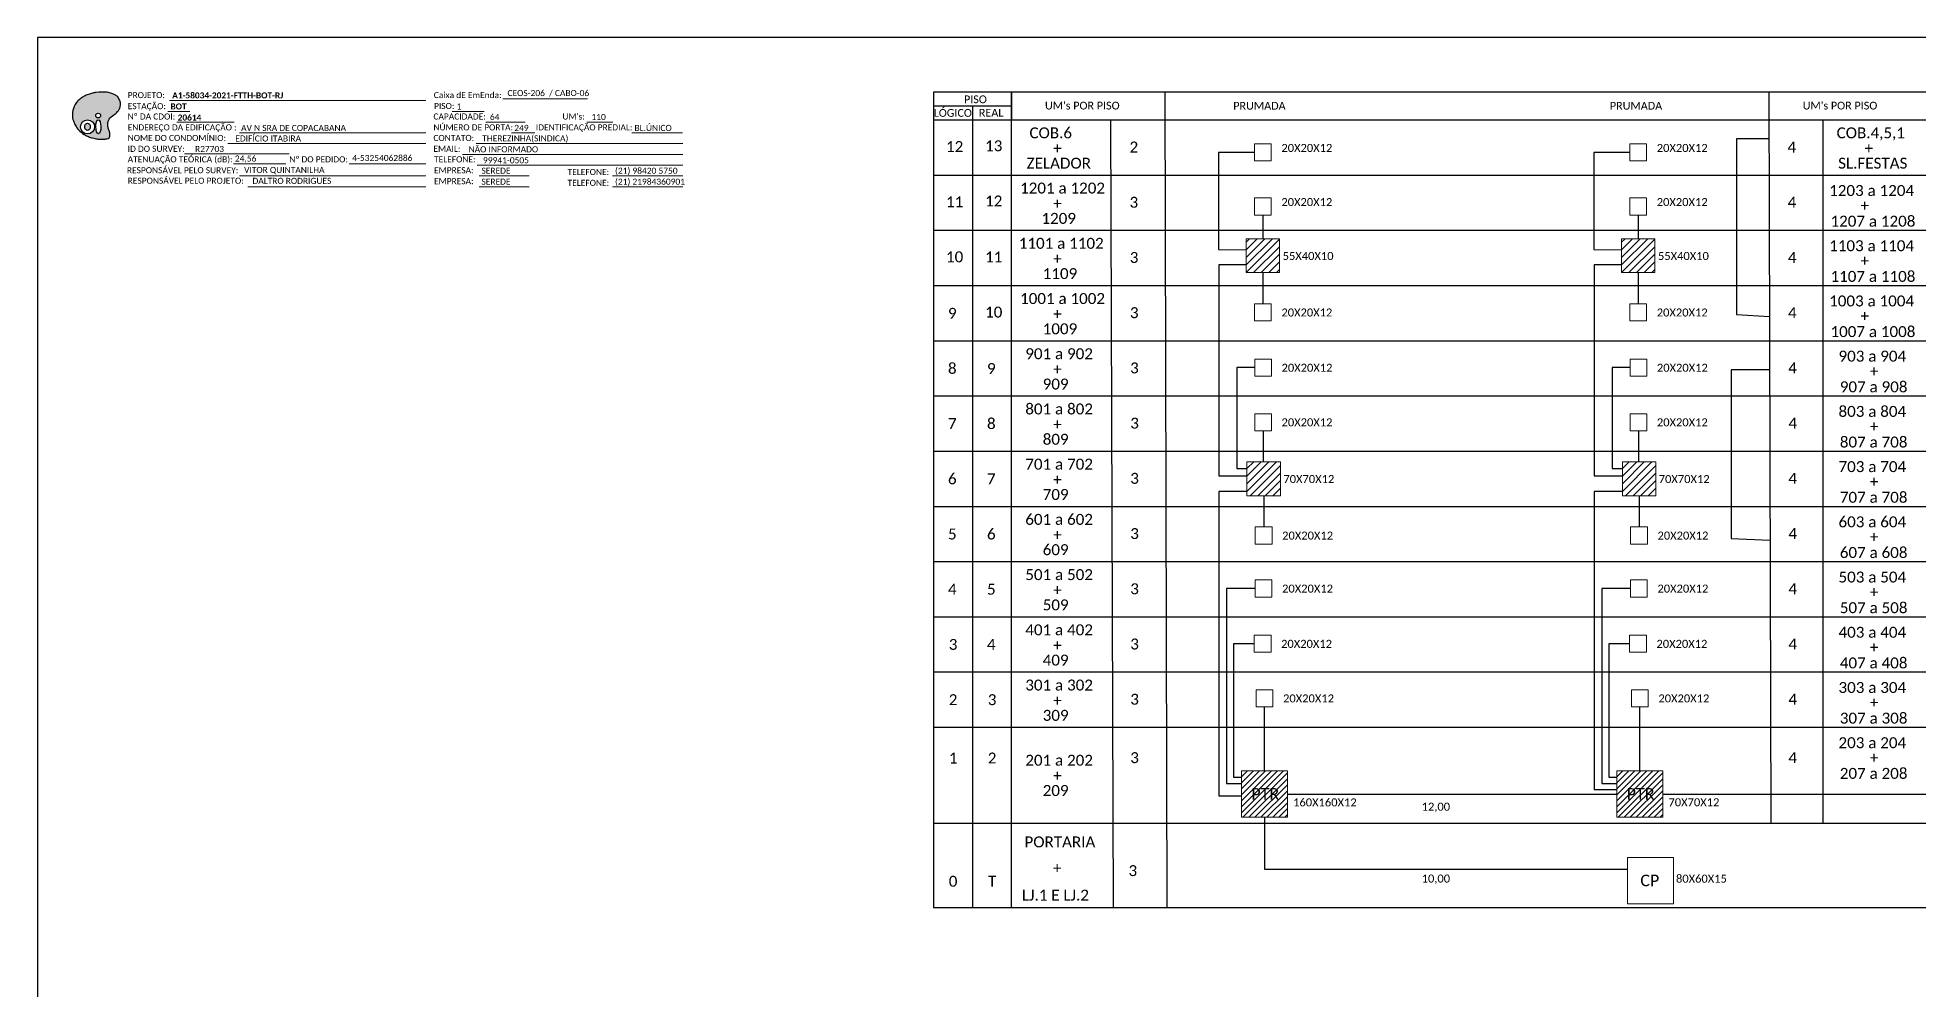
# Model space of a CAD drawing. Header units: metres. Extents: x -1286 to 468, y -500 to 94.
# Drawn here: x -373 to 185, y -188 to 94 of the extents above; entities that cross this region are included whole.
import ezdxf
from ezdxf.enums import TextEntityAlignment as Align

# ---------------------------------------------------------------- set-up
doc = ezdxf.new("R2010")
doc.units = ezdxf.units.M
doc.styles.add('WMF-Calibri0', font='calibri.ttf')
doc.styles.add('WMF-Calibri1', font='calibrib.ttf')

# ---------------------------------------------------------------- blocks, each defined once
blk = doc.blocks.new('OI')
h = blk.add_hatch(color=40)
edge = h.paths.add_edge_path()
edge.add_spline(control_points=[(4.35, -0.67), (3.92, -0.99), (3.26, -1.5), (2.81, -2.59), (2.9, -3.5), (3.06, -4.27), (3.31, -4.85), (3.37, -5.39), (3.4, -5.88), (3.2, -6.4), (2.54, -6.61), (1.65, -6.63), (0.55, -6.67), (-0.56, -6.42), (-1.61, -6.14), (-2.77, -5.61), (-3.92, -4.77), (-4.89, -3.7), (-5.34, -2.65), (-5.6, -1.94), (-5.85, -0.96), (-5.71, 0.47), (-5.1, 2.02), (-4.14, 3.02), (-3.3, 3.61), (-2.37, 4.16), (-1.36, 4.44), (-0.56, 4.7), (0.79, 4.85), (2.24, 4.97), (3.79, 4.57), (4.67, 4.21), (5.44, 3.65), (5.76, 2.99), (6.03, 2.21), (6.01, 1.46), (5.72, 0.64), (5.31, 0.08), (4.88, -0.38), (4.51, -0.55), (4.35, -0.67)], knot_values=[0, 0, 0, 0, 1.60434, 2.417191, 3.427595, 4.282808, 4.776746, 5.304182, 5.888771, 6.258406, 6.858137, 7.79129, 8.986195, 10.124242, 11.187857, 12.242908, 13.953784, 15.414161, 16.515391, 17.349188, 17.675853, 19.552021, 21.515531, 22.568638, 23.63245, 24.621084, 25.782718, 26.745347, 27.142653, 29.870543, 31.004649, 31.921532, 32.709589, 33.801391, 34.042471, 35.192333, 35.971461, 36.628871, 37.254359, 37.836911, 37.836911, 37.836911, 37.836911], degree=3, periodic=0)
h.paths.add_polyline_path([(1.13, -0.87, -1), (-0.04, -0.87, -1)], flags=16)
edge = h.paths.add_edge_path(flags=16)
edge.add_ellipse((0.56, -3.59), major_axis=(-0.02, 1.71), ratio=0.361305, start_angle=0, end_angle=360)
h.paths.add_polyline_path([(-0.36, -3.62, -1), (-3.8, -3.62, -1)], flags=16)
edge = h.paths.add_edge_path(flags=0)
edge.add_ellipse((-2.08, -3.62), major_axis=(0, 0.885), ratio=0.758294, start_angle=0, end_angle=360)
at = {"color": 40}
for centre, radius in [((-2.08, -3.62), 1.72), ((0.54, -0.87), 0.587)]:
    blk.add_circle(centre, radius, dxfattribs=at)
blk.add_ellipse((-2.08, -3.62), major_axis=(0, 0.885), ratio=0.758294, start_param=-3.141592653589792, end_param=3.141592653589792, dxfattribs=at)
blk.add_ellipse((0.56, -3.59), major_axis=(-0.02, 1.71), ratio=0.361305, dxfattribs=at)
at = {"color": 40, "start_tangent": (-0.800898, -0.598801), "end_tangent": (-0.800898, -0.598801)}
blk.add_spline([(4.35, -0.67), (3.2, -1.78), (2.9, -2.54), (2.92, -3.55), (3.12, -4.38), (3.28, -4.85), (3.37, -5.37), (3.35, -5.95), (3.2, -6.29), (2.66, -6.55), (1.73, -6.63), (0.54, -6.62), (-0.58, -6.41), (-1.6, -6.11), (-2.56, -5.67), (-3.95, -4.67), (-4.89, -3.56), (-5.37, -2.56), (-5.64, -1.78), (-5.72, -1.46), (-5.63, 0.42), (-4.84, 2.22), (-4.13, 2.99), (-3.27, 3.62), (-2.4, 4.09), (-1.3, 4.47), (-0.37, 4.72), (0.02, 4.77), (2.75, 4.8), (3.85, 4.53), (4.69, 4.16), (5.31, 3.68), (5.85, 2.73), (5.93, 2.5), (5.94, 1.35), (5.67, 0.62), (5.29, 0.08), (4.84, -0.36), (4.35, -0.67)], degree=3, dxfattribs=at)

msp = doc.modelspace()

# ---------------------------------------------------------------- hatches: boundary and pattern name
h = msp.add_hatch()
h.set_pattern_fill('ANSI31', color=1, scale=10, style=0)
h.set_pattern_definition([(45, (-627.4963, -520.943), (-0.8838835, 0.8838835), [])])
h.paths.add_polyline_path([(-15.88, -136.98), (-2.31, -136.98), (-2.31, -123.22), (-15.88, -123.22)])
h.paths.add_polyline_path([(-13.87, -132.63), (-3.79, -132.63), (-3.79, -127.48), (-13.87, -127.48)], flags=24)
h = msp.add_hatch()
h.set_pattern_fill('ANSI31', color=1, scale=10, style=0)
h.set_pattern_definition([(45, (-516.206, -520.943), (-0.8838835, 0.8838835), [])])
h.paths.add_polyline_path([(95.41, -136.98), (108.98, -136.98), (108.98, -123.22), (95.41, -123.22)])
h.paths.add_polyline_path([(97.42, -132.63), (107.5, -132.63), (107.5, -127.48), (97.42, -127.48)], flags=24)

# ---------------------------------------------------------------- linework, layer by layer
at = {"color": 1, "linetype": 'Continuous'}
for p, q in [((-14.52, 33.54), (-13.5, 34.55)), ((-14.52, 31.29), (-11.26, 34.55)), ((-14.52, 29.05), (-9.01, 34.55)), ((-14.52, 26.8), (-6.77, 34.55)), ((-14.52, 24.56), (-4.61, 34.46)), ((96.77, 33.54), (97.79, 34.55)), ((96.77, 31.29), (100.03, 34.55)), ((96.77, 29.05), (102.28, 34.55)), ((96.77, 26.8), (104.52, 34.55)), ((96.77, 24.56), (106.68, 34.46)), ((-12.32, 24.51), (-4.61, 32.21)), ((-10.07, 24.51), (-4.61, 29.97)), ((98.97, 24.51), (106.68, 32.21)), ((101.22, 24.51), (106.68, 29.97)), ((-7.83, 24.51), (-4.61, 27.72)), ((-5.58, 24.51), (-4.61, 25.48)), ((103.46, 24.51), (106.68, 27.72)), ((105.71, 24.51), (106.68, 25.48)), ((-14.29, -33.59), (-12.29, -31.59)), ((-14.29, -35.84), (-10.05, -31.59)), ((-14.29, -38.08), (-7.8, -31.59)), ((-14.29, -40.33), (-5.55, -31.59)), ((-13.35, -41.63), (-4.39, -32.67)), ((97, -33.59), (99, -31.59)), ((97, -35.84), (101.25, -31.59)), ((97, -38.08), (103.49, -31.59)), ((97, -40.33), (105.74, -31.59)), ((97.94, -41.63), (106.9, -32.67)), ((-11.11, -41.63), (-4.39, -34.91)), ((-8.86, -41.63), (-4.39, -37.16)), ((100.18, -41.63), (106.9, -34.91)), ((102.43, -41.63), (106.9, -37.16)), ((-6.62, -41.63), (-4.39, -39.4)), ((104.67, -41.63), (106.9, -39.4))]:
    msp.add_line(p, q, dxfattribs=at)
msp.add_lwpolyline([(-372.87, -499.81), (468.13, -499.81), (468.13, 94.19), (-372.87, 94.19)], close=True)
at = {"color": 7, "lineweight": 0}
for points in [[(-333.76, 75.52), (-257.79, 75.52)], [(-234.95, 76.01), (-209.81, 76.01)], [(-334.27, 72.24), (-327.72, 72.24)], [(-331.61, 69.17), (-314.64, 69.17)], [(-249.99, 72.28), (-240.51, 72.28)], [(-239.94, 69.17), (-228.32, 69.17)], [(-210, 69.17), (-202.33, 69.17)], [(-316.45, 62.82), (-257.79, 62.82)], [(-313.04, 65.93), (-257.79, 65.93)], [(-242.83, 62.82), (-181.6, 62.82)], [(-232.36, 65.93), (-225.41, 65.93)], [(-196.66, 65.93), (-181.63, 65.93)], [(-329.29, 59.75), (-298.25, 59.75)], [(-314.76, 56.79), (-299.25, 56.79)], [(-280.53, 56.79), (-257.76, 56.79)], [(-246.87, 59.58), (-181.6, 59.58)], [(-242.58, 56.34), (-181.6, 56.34)], [(-313.04, 53.23), (-257.79, 53.23)], [(-241.97, 53.23), (-227.17, 53.23)], [(-202.37, 53.23), (-181.6, 53.23)], [(-310.55, 49.99), (-257.79, 49.99)], [(-241.97, 49.99), (-227.17, 49.99)], [(-202.37, 49.99), (-181.6, 49.99)]]:
    msp.add_lwpolyline(points, dxfattribs=at)
for points in [[(-107.22, 78.05), (-107.22, 69.82)], [(-95.64, 73.94), (-95.64, 69.82)], [(-84.07, 69.82), (-84.07, 78.05)], [(-84.07, 78.05), (-84.07, 69.82)], [(-107.22, 69.82), (325.9, 69.82)], [(-107.22, 69.82), (-107.22, -163.7), (325.9, -163.7)], [(-107.22, 69.82), (367.49, 69.82)], [(-95.64, 69.82), (-95.64, -163.7)], [(-84.07, -163.7), (-84.07, 69.82)], [(156.55, -138.68), (156.55, 69.82)], [(-107.22, 53.45), (367.49, 53.45)], [(-107.22, 37.08), (325.9, 37.08)], [(-107.22, 20.71), (325.9, 20.71)], [(-107.22, 4.34), (325.9, 4.34)], [(-107.22, -12.04), (325.9, -12.04)], [(-107.22, -28.41), (325.9, -28.41)], [(-107.22, -44.78), (325.9, -44.78)], [(-107.22, -61.15), (325.9, -61.15)], [(-107.22, -77.52), (325.9, -77.52)], [(-107.22, -93.89), (325.9, -93.89)], [(-107.22, -110.27), (325.9, -110.27)], [(-107.22, -138.68), (325.9, -138.68)]]:
    msp.add_lwpolyline(points)
at = {"color": 0}
for points in [[(325.9, 78.05), (-107.22, 78.05)], [(-107.22, 73.94), (-84.07, 73.94)]]:
    msp.add_lwpolyline(points, dxfattribs=at)
at = {"color": 7}
for points in [[(-38.69, 78.05), (-38.1, -163.7)], [(140.39, 78.05), (141.03, -138.68)], [(-54.72, 69.82), (-54, -163.7)]]:
    msp.add_lwpolyline(points, dxfattribs=at)
at = {"lineweight": 0}
for points in [[(-7.08, 62.7), (-12.05, 62.7), (-12.05, 57.63), (-7.08, 57.63)], [(104.21, 62.7), (99.24, 62.7), (99.24, 57.63), (104.21, 57.63)], [(-7.09, 46.65), (-12.05, 46.65), (-12.05, 41.58), (-7.09, 41.58)], [(104.2, 46.65), (99.24, 46.65), (99.24, 41.58), (104.2, 41.58)], [(-7.08, 15.26), (-12.05, 15.26), (-12.05, 10.19), (-7.08, 10.19)], [(104.21, 15.26), (99.24, 15.26), (99.24, 10.19), (104.21, 10.19)], [(-7.04, -1.12), (-12.01, -1.12), (-12.01, -6.19), (-7.04, -6.19)], [(104.25, -1.12), (99.28, -1.12), (99.28, -6.19), (104.25, -6.19)], [(-7.04, -17.3), (-12.01, -17.3), (-12.01, -22.37), (-7.04, -22.37)], [(104.25, -17.3), (99.28, -17.3), (99.28, -22.37), (104.25, -22.37)], [(-6.87, -50.88), (-11.83, -50.88), (-11.83, -55.95), (-6.87, -55.95)], [(104.42, -50.88), (99.46, -50.88), (99.46, -55.95), (104.42, -55.95)], [(-6.88, -66.6), (-11.85, -66.6), (-11.85, -71.67), (-6.88, -71.67)], [(104.41, -66.6), (99.44, -66.6), (99.44, -71.67), (104.41, -71.67)], [(-7.17, -82.98), (-12.13, -82.98), (-12.13, -88.05), (-7.17, -88.05)], [(104.12, -82.98), (99.16, -82.98), (99.16, -88.05), (104.12, -88.05)], [(-6.59, -99.16), (-11.56, -99.16), (-11.56, -104.23), (-6.59, -104.23)], [(104.7, -99.16), (99.73, -99.16), (99.73, -104.23), (104.7, -104.23)]]:
    msp.add_lwpolyline(points, close=True, dxfattribs=at)
at = {"color": 3}
for points in [[(140.43, 64.16), (130.81, 64.16), (130.81, 12.07), (140.59, 11.55)], [(-12.05, 60.17), (-22.7, 60.17), (-22.7, 31.34), (-14.52, 31.29)], [(99.24, 60.17), (88.59, 60.17), (88.59, 31.34), (96.77, 31.29)], [(-9.57, 41.58), (-9.57, 34.55)], [(101.72, 41.58), (101.72, 34.55)], [(-14.52, 26.8), (-22.66, 26.8), (-22.66, -35.74), (-14.29, -35.73)], [(-9.57, 24.51), (-9.57, 15.26)], [(96.77, 26.8), (88.63, 26.8), (88.63, -35.74), (97, -35.73)], [(101.72, 24.51), (101.72, 15.26)], [(-12.01, -3.65), (-17.31, -3.65), (-17.31, -33.55), (-14.29, -33.59)], [(99.28, -3.65), (93.98, -3.65), (93.98, -33.55), (97, -33.59)], [(140.63, -4.29), (129.26, -4.29), (129.26, -54.31), (140.78, -54.82)], [(-9.53, -22.37), (-9.53, -31.63)], [(101.76, -22.37), (101.76, -31.63)], [(-14.29, -40.33), (-22.6, -40.33), (-22.6, -130.61), (-15.88, -130.61)], [(-9.34, -41.63), (-9.34, -50.88)], [(97, -40.33), (88.69, -40.33), (88.69, -128.7), (95.41, -128.7)], [(101.95, -41.63), (101.95, -50.88)], [(-11.85, -69.14), (-20.4, -69.14), (-20.4, -126.99), (-15.88, -126.98)], [(99.44, -69.14), (90.89, -69.14), (90.89, -126.99), (95.41, -126.98)], [(-12.13, -85.51), (-18.3, -85.51), (-18.3, -125.04), (-15.88, -125.04)], [(99.16, -85.51), (92.99, -85.51), (92.99, -125.04), (95.41, -125.04)], [(-9.09, -123.22), (-9.09, -104.23)], [(102.2, -123.22), (102.2, -104.23)], [(-2.31, -130.1), (95.41, -130.1)], [(108.98, -130.1), (248.23, -130.1)], [(-9.09, -136.98), (-9.09, -152.35), (98.56, -152.35)]]:
    msp.add_lwpolyline(points, dxfattribs=at)
at = {"color": 1, "lineweight": 0}
for points in [[(-4.61, 34.55), (-14.52, 34.55), (-14.52, 24.51), (-4.61, 24.51)], [(106.68, 34.55), (96.77, 34.55), (96.77, 24.51), (106.68, 24.51)], [(-4.39, -31.59), (-14.29, -31.59), (-14.29, -41.63), (-4.39, -41.63)], [(106.9, -31.59), (97, -31.59), (97, -41.63), (106.9, -41.63)], [(-15.88, -123.22), (-2.31, -123.22), (-2.31, -136.98), (-15.88, -136.98)], [(95.41, -123.22), (108.98, -123.22), (108.98, -136.98), (95.41, -136.98)]]:
    msp.add_lwpolyline(points, close=True, dxfattribs=at)
at = {"color": 7, "lineweight": 0}
msp.add_lwpolyline([(98.56, -148.87), (112.13, -148.87), (112.13, -162.63), (98.56, -162.63)], close=True, dxfattribs=at)

# ---------------------------------------------------------------- block references
at = {"color": 7, "xscale": 1.213923925163967, "yscale": 1.213923925163967, "zscale": 1.213923925163967, "rotation": 0.1532896023949059}
msp.add_blockref('OI', (-355.56, 72.14), dxfattribs=at)

# ---------------------------------------------------------------- texts
at = {"color": 7, "lineweight": 0, "style": 'WMF-Calibri0'}
for s, height, p in [('PROJETO:', 1.793, (-346.16, 76.26)), ('Caixa dE EmEnda:', 1.7927, (-255.4, 76.26)), ('ESTAÇÃO:', 1.793, (-346.16, 72.98)), ('PISO:', 1.793, (-255.33, 73.03)), ('Nº DA CDOI:', 1.7927, (-346.16, 69.91)), ('ENDEREÇO DA EDIFICAÇÃO :', 1.7927, (-346.16, 66.68)), ('CAPACIDADE:', 1.7927, (-255.51, 69.91)), ('NÚMERO DE PORTA:', 1.7927, (-255.51, 66.68)), ('IDENTIFICAÇÃO PREDIAL:', 1.7927, (-225.14, 66.68)), ("UM's:", 1.793, (-217.27, 69.91)), ('NOME DO CONDOMÍNIO:', 1.7927, (-346.16, 63.56)), ('ID DO SURVEY:', 1.7927, (-346.16, 60.33)), ('CONTATO:', 1.793, (-255.51, 63.56)), ('EMAIL:', 1.793, (-255.51, 60.33)), ('RESPONSÁVEL PELO SURVEY:', 1.7927, (-346.4, 53.98)), ('ATENUAÇÃO TEÓRICA (dB):', 1.7927, (-346.16, 57.21)), ('Nº DO PEDIDO:', 1.7927, (-298.24, 57.21)), ('TELEFONE:', 1.793, (-255.33, 57.21)), ('EMPRESA:', 1.793, (-255.33, 53.98)), ('RESPONSÁVEL PELO PROJETO:', 1.7927, (-346.16, 50.87)), ('EMPRESA:', 1.793, (-255.33, 50.74)), ('TELEFONE:', 1.793, (-215.73, 53.47)), ('TELEFONE:', 1.793, (-215.73, 50.24))]:
    msp.add_text(s, height=height, dxfattribs=at).set_placement(p)
at = {"color": 7}
for s, height, style, p in [('A1-58034-2021-FTTH-BOT-RJ', 1.7927, 'WMF-Calibri1', (-332.96, 76.17)), ('CEOS-206  / CABO-06', 1.7927, 'WMF-Calibri0', (-233.55, 76.85)), ('BOT', 1.793, 'WMF-Calibri1', (-333.48, 72.89)), ('1', 1.79, 'WMF-Calibri0', (-248.64, 72.88)), ('AV N SRA DE COPACABANA', 1.7927, 'WMF-Calibri0', (-312.53, 66.52)), ('64', 1.793, 'WMF-Calibri0', (-238.77, 69.79)), ('249', 1.793, 'WMF-Calibri0', (-231.54, 66.53)), ('110', 1.793, 'WMF-Calibri0', (-208.65, 69.77)), ('BL.ÚNICO', 1.793, 'WMF-Calibri0', (-195.9, 66.53)), ('COB.6', 3.24, 'WMF-Calibri0', (-78.79, 64.34)), ('COB.4,5,1', 3.24, 'WMF-Calibri0', (160.54, 64.34)), ('R27703', 1.793, 'WMF-Calibri0', (-326.2, 60.28)), ('EDIFÍCIO ITABIRA', 1.7927, 'WMF-Calibri0', (-314.25, 63.39)), ('NÃO INFORMADO', 1.7927, 'WMF-Calibri0', (-245.09, 60.18)), ('THEREZINHA(SINDICA)', 1.7927, 'WMF-Calibri0', (-241.05, 63.42)), ('+', 3.24, 'WMF-Calibri0', (-71.77, 59.77)), ('20X20X12', 2.373, 'WMF-Calibri0', (-4.08, 60.3)), ('20X20X12', 2.373, 'WMF-Calibri0', (107.21, 60.3)), ('+', 3.24, 'WMF-Calibri0', (168.85, 59.77)), ('24,56', 1.793, 'WMF-Calibri0', (-314.38, 57.45)), ('VITOR QUINTANILHA', 1.7927, 'WMF-Calibri0', (-311.65, 54.07)), ('4-53254062886 ', 1.7927, 'WMF-Calibri0', (-279.58, 57.62)), ('99941-0505', 1.793, 'WMF-Calibri0', (-240.8, 56.94)), ('(21) 98420 5750', 1.7927, 'WMF-Calibri0', (-201.66, 53.83)), ('ZELADOR', 3.24, 'WMF-Calibri0', (-79.62, 55.35)), ('SL.FESTAS', 3.24, 'WMF-Calibri0', (160.99, 55.35)), ('DALTRO RODRIGUES', 1.7927, 'WMF-Calibri0', (-309.16, 50.83)), ('SEREDE', 1.793, 'WMF-Calibri0', (-241.27, 53.83)), ('SEREDE', 1.793, 'WMF-Calibri0', (-241.27, 50.59)), ('(21) 21984360901', 1.7927, 'WMF-Calibri0', (-201.66, 50.59)), ('1201 a 1202', 3.24, 'WMF-Calibri0', (-81.57, 47.97)), ('1203 a 1204', 3.24, 'WMF-Calibri0', (158.32, 47.24)), ('+', 3.24, 'WMF-Calibri0', (-71.77, 43.4)), ('20X20X12', 2.373, 'WMF-Calibri0', (-4.09, 44.25)), ('20X20X12', 2.373, 'WMF-Calibri0', (107.2, 44.25)), ('1209', 3.24, 'WMF-Calibri0', (-75.24, 38.98)), ('1207 a 1208', 3.24, 'WMF-Calibri0', (158.71, 38.15)), ('1101 a 1102', 3.24, 'WMF-Calibri0', (-81.96, 31.59)), ('1103 a 1104', 3.24, 'WMF-Calibri0', (158.32, 30.87)), ('+', 3.24, 'WMF-Calibri0', (-71.77, 27.03)), ('55X40X10', 2.373, 'WMF-Calibri0', (-3.72, 28.27)), ('55X40X10', 2.373, 'WMF-Calibri0', (107.57, 28.27)), ('1109', 3.24, 'WMF-Calibri0', (-74.86, 22.61)), ('1107 a 1108', 3.24, 'WMF-Calibri0', (158.71, 21.78)), ('1001 a 1002', 3.24, 'WMF-Calibri0', (-81.57, 15.22)), ('1003 a 1004', 3.24, 'WMF-Calibri0', (158.32, 14.5)), ('+', 3.24, 'WMF-Calibri0', (-71.77, 10.66)), ('20X20X12', 2.373, 'WMF-Calibri0', (-4.08, 11.51)), ('20X20X12', 2.373, 'WMF-Calibri0', (107.21, 11.51)), ('1009', 3.24, 'WMF-Calibri0', (-74.86, 6.24)), ('1007 a 1008', 3.24, 'WMF-Calibri0', (158.71, 5.41)), ('901 a 902', 3.24, 'WMF-Calibri0', (-80.02, -1.15)), ('903 a 904', 3.24, 'WMF-Calibri0', (161.09, -1.87)), ('+', 3.24, 'WMF-Calibri0', (-71.77, -5.72)), ('20X20X12', 2.373, 'WMF-Calibri0', (-4.04, -4.87)), ('20X20X12', 2.373, 'WMF-Calibri0', (107.25, -4.87)), ('909', 3.24, 'WMF-Calibri0', (-74.86, -10.14)), ('907 a 908', 3.24, 'WMF-Calibri0', (161.48, -10.96)), ('801 a 802', 3.24, 'WMF-Calibri0', (-80.02, -17.52)), ('803 a 804', 3.24, 'WMF-Calibri0', (161.09, -18.25)), ('+', 3.24, 'WMF-Calibri0', (-71.77, -22.09)), ('20X20X12', 2.373, 'WMF-Calibri0', (-4.04, -21.05)), ('20X20X12', 2.373, 'WMF-Calibri0', (107.25, -21.05)), ('809', 3.24, 'WMF-Calibri0', (-74.86, -26.51)), ('807 a 708', 3.24, 'WMF-Calibri0', (161.48, -27.33)), ('701 a 702', 3.24, 'WMF-Calibri0', (-80.02, -33.89)), ('703 a 704', 3.24, 'WMF-Calibri0', (161.09, -34.62)), ('+', 3.24, 'WMF-Calibri0', (-71.77, -38.46)), ('70X70X12', 2.373, 'WMF-Calibri0', (-3.5, -37.87)), ('70X70X12', 2.373, 'WMF-Calibri0', (107.79, -37.87)), ('709', 3.24, 'WMF-Calibri0', (-74.86, -42.88)), ('707 a 708', 3.24, 'WMF-Calibri0', (161.48, -43.71)), ('601 a 602', 3.24, 'WMF-Calibri0', (-80.02, -50.26)), ('603 a 604', 3.24, 'WMF-Calibri0', (161.09, -50.99)), ('+', 3.24, 'WMF-Calibri0', (-71.77, -54.83)), ('20X20X12', 2.373, 'WMF-Calibri0', (-3.86, -54.63)), ('20X20X12', 2.373, 'WMF-Calibri0', (107.43, -54.63)), ('609', 3.24, 'WMF-Calibri0', (-74.86, -59.25)), ('607 a 608', 3.24, 'WMF-Calibri0', (161.48, -60.08)), ('501 a 502', 3.24, 'WMF-Calibri0', (-80.02, -66.64)), ('503 a 504', 3.24, 'WMF-Calibri0', (161.09, -67.36)), ('509', 3.24, 'WMF-Calibri0', (-74.86, -75.62)), ('+', 3.24, 'WMF-Calibri0', (-71.77, -71.2)), ('20X20X12', 2.373, 'WMF-Calibri0', (-3.88, -70.35)), ('20X20X12', 2.373, 'WMF-Calibri0', (107.41, -70.35)), ('507 a 508', 3.24, 'WMF-Calibri0', (161.48, -76.45)), ('401 a 402', 3.24, 'WMF-Calibri0', (-80.02, -83.01)), ('403 a 404', 3.24, 'WMF-Calibri0', (161.09, -83.73)), ('409', 3.24, 'WMF-Calibri0', (-74.86, -91.99)), ('+', 3.24, 'WMF-Calibri0', (-71.77, -87.57)), ('20X20X12', 2.373, 'WMF-Calibri0', (-4.17, -86.73)), ('20X20X12', 2.373, 'WMF-Calibri0', (107.12, -86.73)), ('407 a 408', 3.24, 'WMF-Calibri0', (161.48, -92.82)), ('301 a 302', 3.24, 'WMF-Calibri0', (-80.02, -99.38)), ('303 a 304', 3.24, 'WMF-Calibri0', (161.09, -100.11)), ('309', 3.24, 'WMF-Calibri0', (-74.86, -108.37)), ('+', 3.24, 'WMF-Calibri0', (-71.77, -103.95)), ('20X20X12', 2.373, 'WMF-Calibri0', (-3.59, -102.91)), ('20X20X12', 2.373, 'WMF-Calibri0', (107.7, -102.91)), ('307 a 308', 3.24, 'WMF-Calibri0', (161.48, -109.19)), ('203 a 204', 3.24, 'WMF-Calibri0', (161.09, -116.48)), ('201 a 202', 3.24, 'WMF-Calibri0', (-80.02, -121.67)), ('207 a 208', 3.24, 'WMF-Calibri0', (161.48, -125.57)), ('209', 3.24, 'WMF-Calibri0', (-74.86, -130.65)), ('+', 3.24, 'WMF-Calibri0', (-71.77, -126.23)), ('PTR', 3.433, 'WMF-Calibri0', (-13.02, -131.75)), ('160X160X12', 2.373, 'WMF-Calibri0', (-0.61, -133.74)), ('PTR', 3.433, 'WMF-Calibri0', (98.27, -131.75)), ('70X70X12', 2.373, 'WMF-Calibri0', (110.68, -133.7)), ('PORTARIA', 3.24, 'WMF-Calibri0', (-80.27, -145.89)), ('+', 3.24, 'WMF-Calibri0', (-71.84, -153.62)), ('CP', 3.433, 'WMF-Calibri0', (102.33, -157.4)), ('80X60X15', 2.373, 'WMF-Calibri0', (112.91, -156.35)), ('LJ.1 E LJ.2', 3.24, 'WMF-Calibri0', (-81.03, -161.66))]:
    msp.add_text(s, height=height, dxfattribs=dict(at, style=style)).set_placement(p)
at = {"color": 0, "style": 'WMF-Calibri0'}
for s, p in [('  LÓGICO', (-108.8, 70.72)), ('     PISO', (-102.25, 74.75)), ('    REAL', (-97.04, 70.77)), ("UM's POR PISO", (-74.18, 72.89)), ('PRUMADA', (-18.36, 72.83)), ('PRUMADA', (93.3, 72.83)), ("UM's POR PISO", (150.47, 72.89))]:
    msp.add_text(s, height=2.3, dxfattribs=at).set_placement(p)
at = {"color": 7, "style": 'WMF-Calibri1'}
msp.add_text('20614', height=1.793, dxfattribs=at).set_placement((-327.83, 69.6), align=Align.CENTER)
at = {"color": 7, "style": 'WMF-Calibri0'}
for s, p in [('12', (-100.97, 61.9)), ('13', (-89.39, 62.12)), ('11', (-100.97, 45.53)), ('12', (-89.39, 45.75)), ('10', (-100.97, 29.2)), ('11', (-89.39, 29.16)), ('10', (-89.39, 12.82))]:
    msp.add_text(s, height=3.24, dxfattribs=at).set_placement(p, align=Align.MIDDLE_CENTER)
at = {"color": 3, "style": 'WMF-Calibri0'}
for s, p in [('12,00', (37.5, -135.01)), ('10,00', (37.5, -156.32))]:
    msp.add_text(s, height=2.373, dxfattribs=at).set_placement(p)
at = {"color": 7, "style": 'WMF-Calibri0'}
for tag, flags, p in [('2', 4, (-47.83, 61.75)), ('4', 4, (147.26, 61.75)), ('3', 4, (-47.83, 45.38)), ('4', 4, (147.31, 45.38)), ('+', 4, (168.88, 44.43)), ('3', 4, (-47.77, 29.01)), ('4', 4, (147.36, 29.01)), ('+', 4, (168.88, 28.06)), ('9', 4, (-101.67, 12.44)), ('3', 4, (-47.72, 12.64)), ('4', 4, (147.41, 12.64)), ('+', 4, (168.88, 11.69)), ('8', 4, (-101.67, -3.86)), ('9', 4, (-90.1, -3.93)), ('3', 4, (-47.67, -3.74)), ('4', 4, (147.47, -3.74)), ('+', 4, (171.65, -4.68)), ('7', 4, (-101.67, -20.24)), ('8', 4, (-90.1, -20.24)), ('3', 4, (-47.62, -20.11)), ('4', 4, (147.52, -20.11)), ('+', 4, (171.65, -21.05)), ('6', 4, (-101.67, -36.61)), ('7', 4, (-90.1, -36.61)), ('3', 4, (-47.62, -36.48)), ('4', 4, (147.52, -36.48)), ('+', 4, (171.65, -37.43)), ('5', 4, (-101.67, -52.98)), ('6', 4, (-90.1, -52.98)), ('3', 4, (-47.62, -52.85)), ('4', 4, (147.52, -52.85)), ('+', 4, (171.65, -53.8)), ('4', 4, (-101.67, -69.35)), ('5', 4, (-90.1, -69.35)), ('3', 4, (-47.62, -69.22)), ('4', 4, (147.52, -69.22)), ('+', 4, (171.65, -70.17)), ('3', 4, (-101.43, -85.72)), ('4', 4, (-90.1, -85.72)), ('3', 4, (-47.62, -85.6)), ('4', 4, (147.52, -85.6)), ('+', 4, (171.65, -86.54)), ('3', 4, (-47.62, -101.97)), ('4', 4, (147.52, -101.97)), ('2', 4, (-101.43, -102.1)), ('3', 4, (-89.86, -102.1)), ('+', 4, (171.65, -102.91)), ('1', 4, (-101.43, -119.41)), ('2', 4, (-89.86, -119.4)), ('3', 4, (-47.62, -119.29)), ('4', 4, (147.52, -119.29)), ('+', 4, (171.65, -119.29)), ('0', 4, (-101.43, -155.93)), ('T', 12, (-89.86, -155.89)), ('3', 4, (-48.14, -152.78))]:
    msp.add_attdef(tag, text='XX', height=3.24, dxfattribs=dict(at, flags=flags)).set_placement(p, align=Align.MIDDLE_CENTER)

doc.saveas('drawing.dxf')
